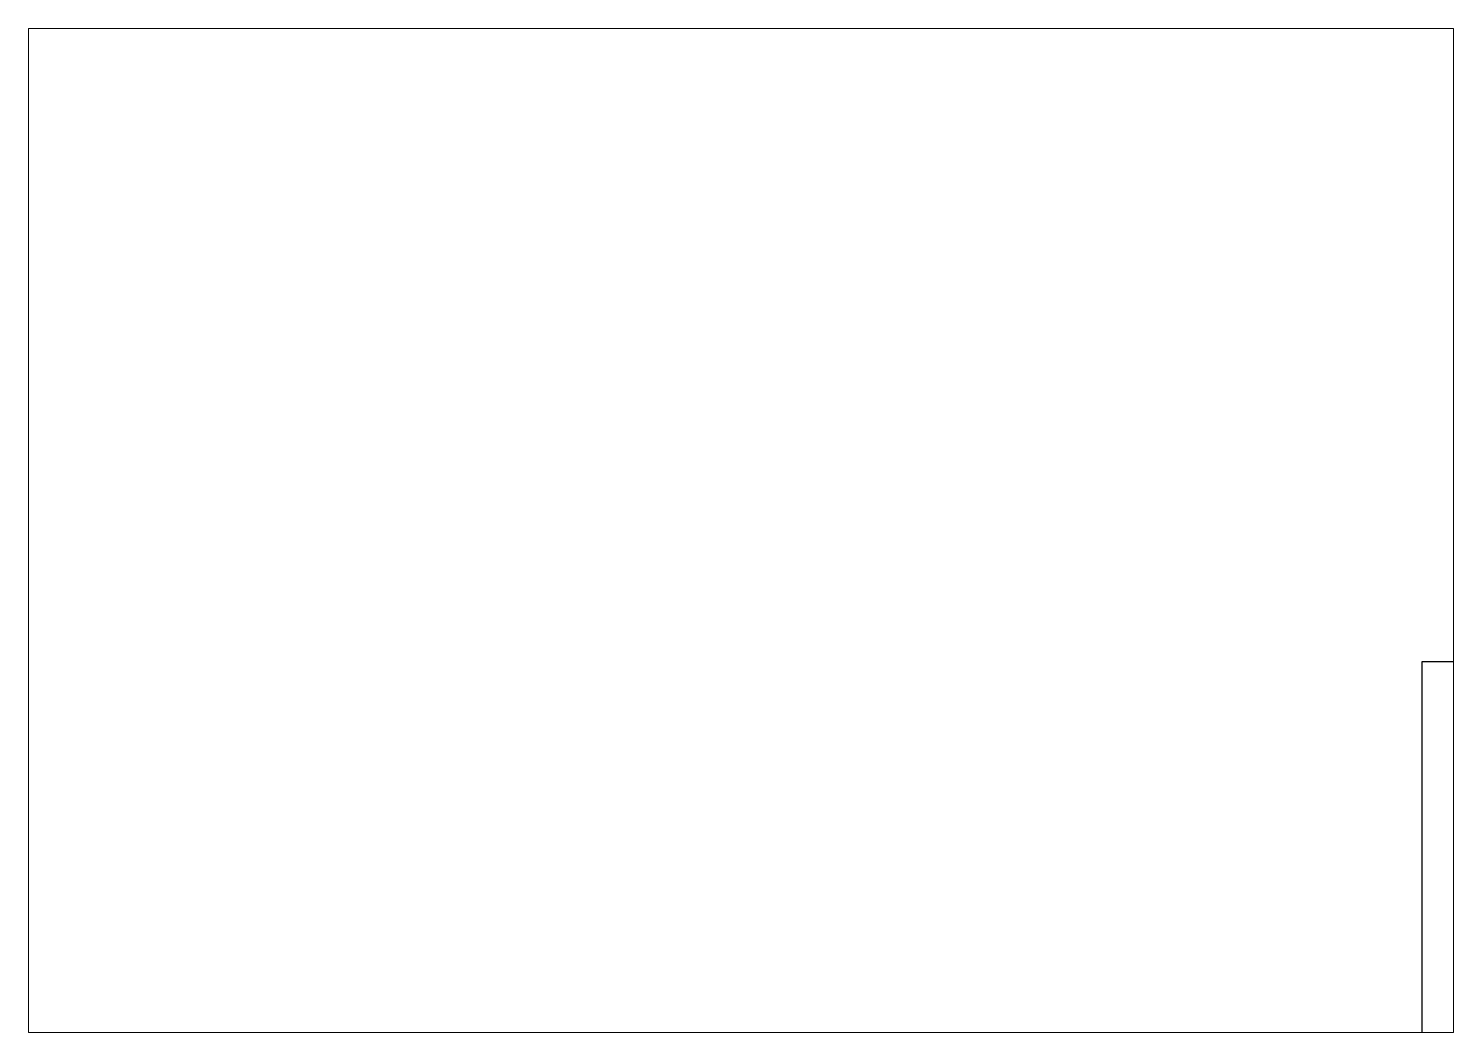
# Paper-space layout 'Layout2' of a CAD drawing. Header units: inches. Extents: x -0.1 to 11.5, y -0.1 to 8.1.
# The model-space entities are those that its viewports show. They can reach past a viewport. Long polylines and large blocks are cut down to what shows.
import ezdxf

# ---------------------------------------------------------------- set-up
doc = ezdxf.new("R2010")
doc.units = ezdxf.units.IN
doc.header["$LTSCALE"] = 0.1
doc.header["$MEASUREMENT"] = 0
doc.linetypes.add('DASHED', pattern=[0.75, 0.5, -0.25])
doc.layers.add('MH - Beam and slab layout', color=7, linetype='Continuous')
doc.layers.add('MH - Slab reinforcement', color=3, linetype='Continuous')

msp = doc.modelspace()

# ---------------------------------------------------------------- hatches: boundary and pattern name
h = msp.add_hatch()
h.set_pattern_fill('ANSI31', color=256, scale=25, style=0)
h.paths.add_polyline_path([(3138.319, -150.738), (3146.935, -150.738), (3146.935, -159.762), (3138.319, -159.762)], flags=9)
h = msp.add_hatch()
h.set_pattern_fill('ANSI31', color=256, scale=25)
h.paths.add_polyline_path([(3175.558, -311.71), (3185.434, -311.71), (3185.434, -317.71), (3175.558, -317.71)], flags=9)
h = msp.add_hatch()
h.set_pattern_fill('ANSI31', color=256, scale=25, style=0)
h.paths.add_polyline_path([(3214.55, -310.902), (3224.903, -310.902), (3224.903, -316.902), (3214.55, -316.902)], flags=9)
h = msp.add_hatch()
h.set_pattern_fill('ANSI31', color=256, scale=25, style=0)
h.paths.add_polyline_path([(3185.68, -605.425), (3209.02, -605.425), (3209.02, -622.575), (3185.68, -622.575)], flags=9)
at = {"layer": 'MH - Slab reinforcement'}
h = msp.add_hatch(dxfattribs=at)
h.set_pattern_fill('ANSI31', color=256, style=0)
h.paths.add_polyline_path([(5220.843, -178.344), (5239.135, -178.344), (5239.135, -189.777), (5220.843, -189.777)], flags=9)
h = msp.add_hatch(dxfattribs=at)
h.set_pattern_fill('ANSI31', color=256, style=0)
h.paths.add_polyline_path([(5353.127, -172.423), (5368.851, -172.423), (5368.851, -183.788), (5353.127, -183.788)], flags=9)
h = msp.add_hatch(dxfattribs=at)
h.set_pattern_fill('ANSI31', color=256, style=0)
h.paths.add_polyline_path([(5283.029, -211.47), (5302.807, -211.47), (5302.807, -230.883), (5283.029, -230.883)], flags=9)
at = {"layer": 'MH - Slab reinforcement', "linetype": 'DASHED'}
h = msp.add_hatch(dxfattribs=at)
h.set_pattern_fill('ANSI31', color=256, style=0)
h.paths.add_polyline_path([(5100.929, -1173.877), (5113.549, -1173.877), (5113.549, -1179.961), (5100.929, -1179.961)], flags=9)
h = msp.add_hatch(dxfattribs=at)
h.set_pattern_fill('ANSI31', color=256, style=0)
h.paths.add_polyline_path([(5039.121, -1197.322), (5059.031, -1197.322), (5059.031, -1216.735), (5039.121, -1216.735)], flags=9)

# ---------------------------------------------------------------- linework, layer by layer
at = {"layer": 'MH - Beam and slab layout'}
msp.add_lwpolyline([(6160.015, -722.304), (8196.431, -722.304), (8196.431, -1756.72), (6160.015, -1756.72)], close=True, dxfattribs=at)

psp = doc.layouts.new('Layout2')

# ---------------------------------------------------------------- viewports
at = {"layer": 'MH - Slab reinforcement', "linetype": 'DASHED', "ltscale": 0.1}
psp.add_viewport(center=(5.721, 4.009), size=(11.61, 8.18504), view_center_point=(4445.079, -391.878), view_height=2529.15909, dxfattribs=at)

doc.saveas('drawing.dxf')
